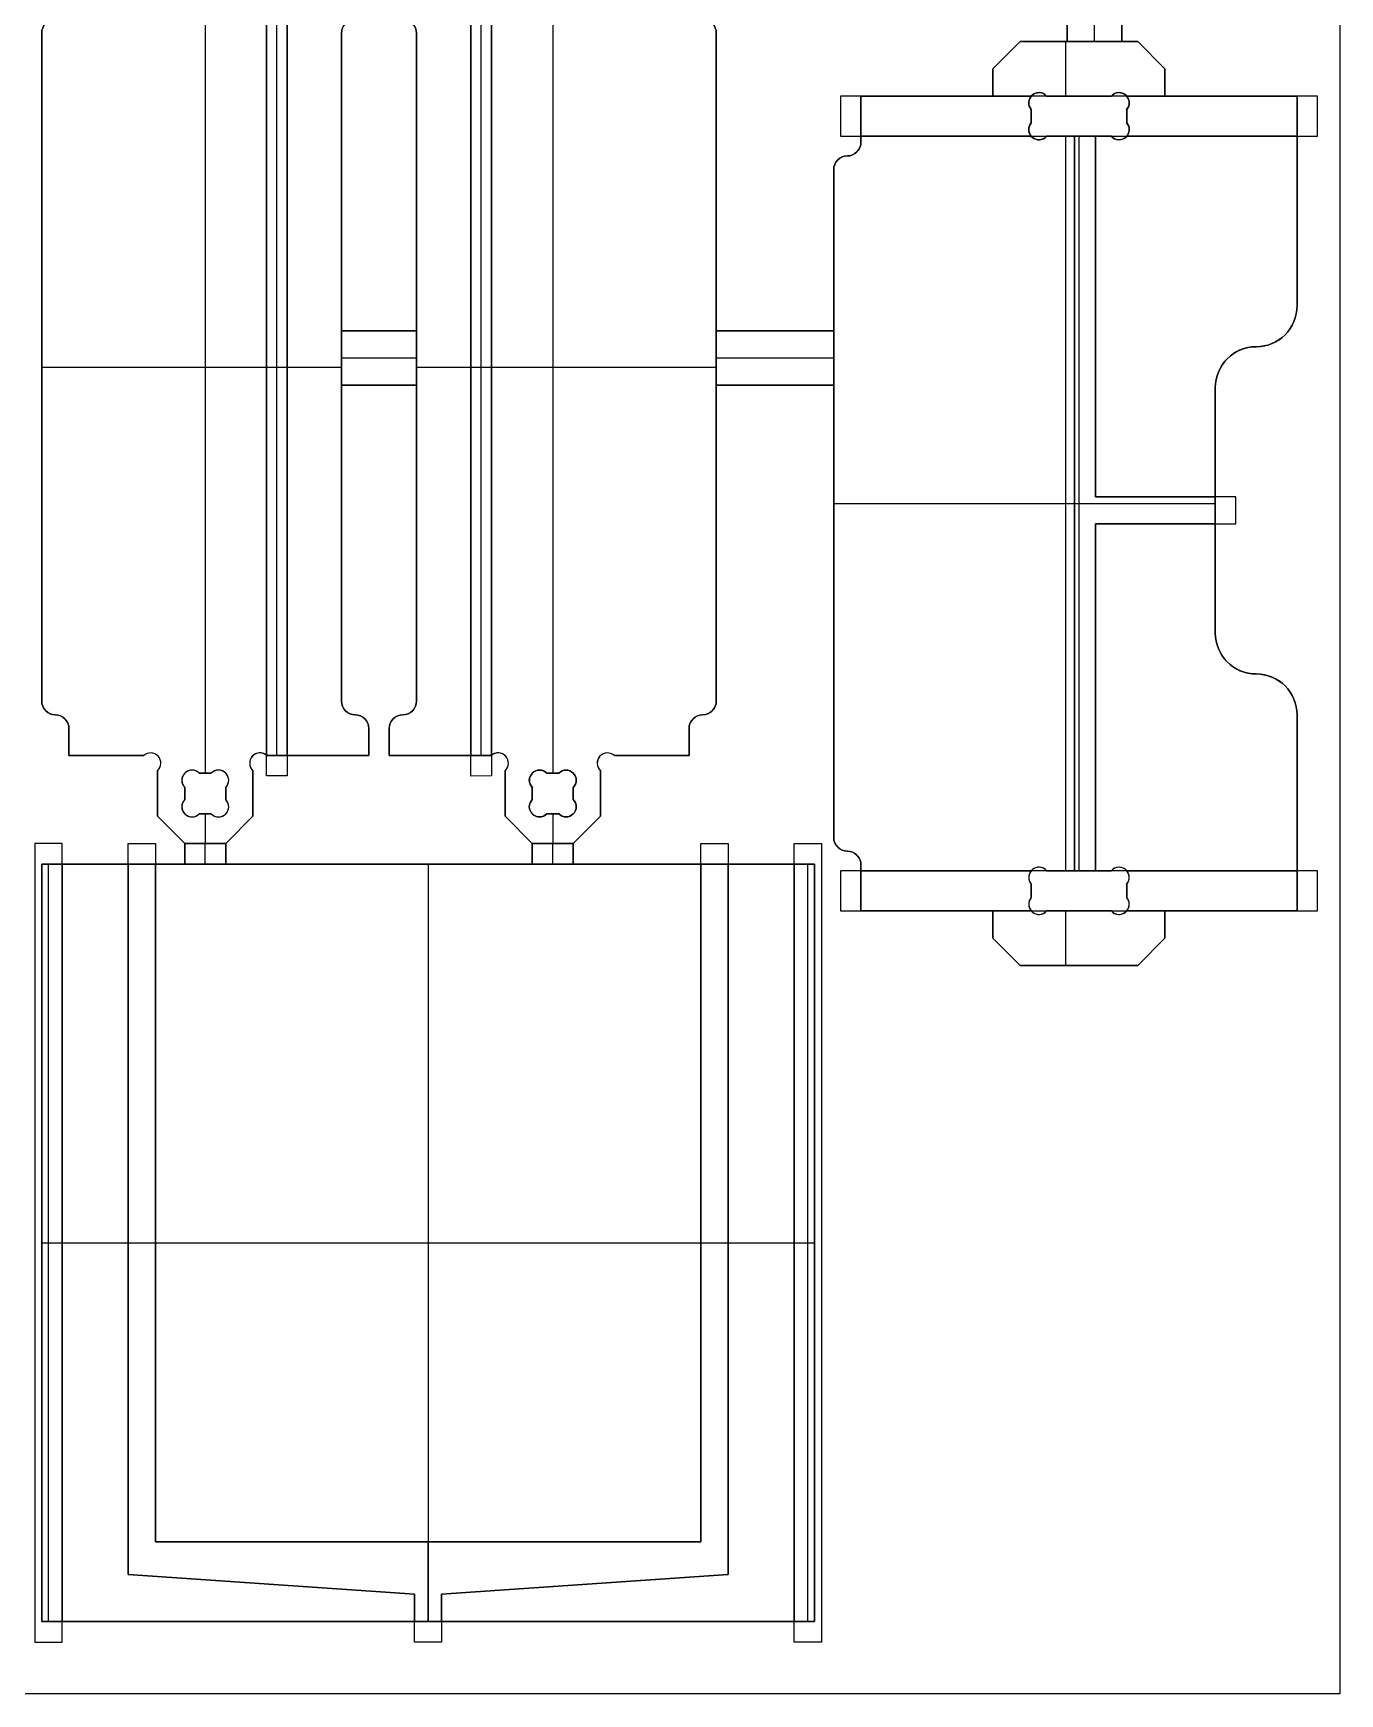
# Model space of a CAD drawing. Extents: x 0 to 96, y 0 to 48.
# Drawn here: x 72.03 to 96, y 0 to 30.46 of the extents above; entities that cross this region are included whole.
import ezdxf

# ---------------------------------------------------------------- set-up
doc = ezdxf.new("R2010")
doc.units = 0
doc.header["$MEASUREMENT"] = 0
for name, color, linetype in [('POCKETS_10_MM', 5, 'CONTINUOUS'), ('PROFILE_-_INSIDE', 30, 'CONTINUOUS'), ('PROFILE_-_OUTSIDE', 18, 'CONTINUOUS'), ('STOCK_PERIMETER', 1, 'CONTINUOUS'), ('TABS', 51, 'CONTINUOUS')]:
    doc.layers.add(name, color=color, linetype=linetype)

msp = doc.modelspace()

# ---------------------------------------------------------------- linework, layer by layer
at = {"layer": 'POCKETS_10_MM'}
for points in [[(76.687, 16.834), (76.313, 16.836), (76.313, 31.828), (76.687, 31.832)], [(80.437, 16.836), (80.062, 16.832), (80.062, 31.832), (80.437, 31.828)], [(94.091, 21.456), (94.091, 21.956), (91.516, 21.956), (91.516, 28.566), (95.591, 28.566), (95.591, 29.304), (86.841, 29.304), (86.841, 28.566), (91.136, 28.566), (91.136, 15.096), (86.841, 15.096), (86.841, 14.358), (95.591, 14.358), (95.591, 15.096), (91.516, 15.096), (91.516, 21.456)], [(72.062, 15.594), (72.062, 0.946), (72.562, 0.946), (72.562, 15.594)], [(79.524, 1.826), (79.524, 0.946), (79.024, 0.946), (79.024, 1.826), (73.775, 2.186), (73.775, 15.594), (74.275, 15.594), (74.275, 2.786), (84.28, 2.786), (84.28, 15.594), (84.78, 15.594), (84.78, 2.186)], [(86.493, 15.594), (86.493, 0.946), (85.993, 0.946), (85.993, 15.594)]]:
    msp.add_lwpolyline(points, close=True, dxfattribs=at)
at = {"layer": 'PROFILE_-_INSIDE'}
for points in [[(91.81, 28.566), (90.622, 28.566, -1), (90.341, 28.815), (90.341, 29.055, -1), (90.622, 29.304), (91.81, 29.304, -1), (92.091, 29.055), (92.091, 28.815, -1)], [(74.812, 16.402, 1), (75.078, 16.137), (75.297, 16.137, 1), (75.562, 16.402), (75.562, 16.622, 1), (75.297, 16.887), (75.078, 16.887, 1), (74.812, 16.622)], [(81.937, 16.402, -1), (81.672, 16.137), (81.453, 16.137, -1), (81.187, 16.402), (81.187, 16.622, -1), (81.453, 16.887), (81.672, 16.887, -1), (81.937, 16.622)], [(91.81, 15.096), (90.622, 15.096, 1), (90.341, 14.847), (90.341, 14.607, 1), (90.622, 14.358), (91.81, 14.358, 1), (92.091, 14.607), (92.091, 14.847, 1)]]:
    msp.add_lwpolyline(points, format="xyb", close=True, dxfattribs=at)
at = {"layer": 'PROFILE_-_OUTSIDE'}
for p, q in [((75.187, 31.777), (75.187, 16.887)), ((75.187, 31.777, 0.74), (75.187, 16.887, 0.74)), ((81.562, 31.777), (81.562, 16.887)), ((81.562, 31.777, 0.74), (81.562, 16.887, 0.74)), ((76.313, 31.453, 0.74), (76.313, 17.211, 0.74)), ((76.313, 31.453, 0.34), (76.313, 17.211, 0.34)), ((76.313, 17.211, 0.54), (76.313, 31.453, 0.54)), ((76.5, 17.207, 0.34), (76.5, 31.457, 0.34)), ((76.687, 17.207, 0.74), (76.687, 31.457, 0.74)), ((76.687, 17.207, 0.34), (76.687, 31.457, 0.34)), ((76.687, 31.457, 0.54), (76.687, 17.207, 0.54)), ((80.062, 31.457, 0.74), (80.062, 17.207, 0.74)), ((80.062, 31.457, 0.34), (80.062, 17.207, 0.34)), ((80.062, 17.207, 0.54), (80.062, 31.457, 0.54)), ((80.25, 17.207, 0.34), (80.25, 31.457, 0.34)), ((80.437, 17.211, 0.74), (80.437, 31.453, 0.74)), ((80.437, 17.211, 0.34), (80.437, 31.453, 0.34)), ((80.437, 31.453, 0.54), (80.437, 17.211, 0.54)), ((72.187, 18.207), (72.187, 30.457)), ((77.687, 30.457), (77.687, 18.207)), ((84.562, 18.207), (84.562, 30.457)), ((79.062, 30.457), (79.062, 30.457, 0.74)), ((79.062, 30.457), (79.062, 18.207)), ((89.638, 29.804), (90.138, 30.304)), ((89.638, 29.804, 0.74), (90.138, 30.304, 0.74)), ((90.138, 30.304, 0.37), (89.638, 29.804, 0.37)), ((89.638, 29.804), (90.138, 30.304)), ((90.138, 30.304), (92.293, 30.304)), ((90.138, 30.304, 0.74), (90.138, 30.304)), ((90.138, 30.304, 0.74), (92.293, 30.304, 0.74)), ((92.293, 30.304, 0.37), (90.138, 30.304, 0.37)), ((90.138, 30.304), (92.293, 30.304)), ((90.966, 30.304), (90.966, 29.304)), ((90.966, 30.304, 0.74), (90.966, 29.304, 0.74)), ((91.216, 30.304), (91.216, 30.304, 0.74)), ((92.293, 30.304), (92.793, 29.804)), ((92.293, 30.304, 0.74), (92.293, 30.304)), ((92.293, 30.304, 0.74), (92.793, 29.804, 0.74)), ((92.793, 29.804, 0.37), (92.293, 30.304, 0.37)), ((92.293, 30.304), (92.793, 29.804)), ((89.888, 30.054), (89.888, 30.054, 0.74)), ((92.543, 30.054), (92.543, 30.054, 0.74)), ((89.638, 29.304), (89.638, 29.804)), ((89.638, 29.304, 0.74), (89.638, 29.804, 0.74)), ((89.638, 29.804, 0.74), (89.638, 29.804)), ((89.638, 29.804, 0.37), (89.638, 29.304, 0.37)), ((89.638, 29.304), (89.638, 29.804)), ((89.638, 29.554), (89.638, 29.554, 0.74)), ((92.793, 29.804), (92.793, 29.304)), ((92.793, 29.804), (92.793, 29.804, 0.74)), ((92.793, 29.804, 0.74), (92.793, 29.304, 0.74)), ((92.793, 29.304, 0.37), (92.793, 29.804, 0.37)), ((92.793, 29.804), (92.793, 29.304)), ((92.793, 29.554), (92.793, 29.554, 0.74)), ((87.216, 29.304), (89.638, 29.304)), ((87.216, 29.304, 0.34), (87.216, 28.566, 0.34)), ((89.638, 29.304, 0.34), (87.216, 29.304, 0.34)), ((87.216, 29.304, 0.34), (87.216, 29.304)), ((87.216, 28.581), (87.216, 29.304)), ((87.216, 29.304), (89.638, 29.304)), ((88.427, 29.304), (88.427, 29.304, 0.34)), ((89.638, 29.304, 0.74), (89.638, 29.304, 0.34)), ((90.341, 29.304, 0.74), (89.638, 29.304, 0.74)), ((89.638, 29.304, 0.34), (89.638, 29.304)), ((90.341, 29.304, 0.34), (89.638, 29.304, 0.34)), ((89.638, 29.304, 0.54), (90.341, 29.304, 0.54)), ((90.341, 29.304, 0.34), (90.341, 29.304, 0.74)), ((90.357, 29.32), (90.357, 29.32, 0.74)), ((90.622, 29.304), (91.81, 29.304)), ((90.622, 29.304, 0.74), (90.622, 29.304, 0.34)), ((91.81, 29.304, 0.34), (90.622, 29.304, 0.34)), ((90.622, 29.304, 0.34), (90.622, 29.304)), ((91.81, 29.304, 0.74), (90.622, 29.304, 0.74)), ((91.81, 29.304, 0.5), (90.622, 29.304, 0.5)), ((91.216, 29.304, 0.34), (91.216, 29.304, 0.74)), ((91.216, 29.304), (91.216, 29.304, 0.34)), ((91.81, 29.304, 0.74), (91.81, 29.304, 0.34)), ((91.81, 29.304, 0.34), (91.81, 29.304)), ((92.075, 29.32), (92.075, 29.32, 0.74)), ((92.091, 29.304, 0.74), (92.091, 29.304, 0.34)), ((92.793, 29.304, 0.74), (92.091, 29.304, 0.74)), ((92.793, 29.304, 0.34), (92.091, 29.304, 0.34)), ((92.091, 29.304, 0.54), (92.793, 29.304, 0.54)), ((92.793, 29.304), (95.216, 29.304)), ((92.793, 29.304, 0.74), (92.793, 29.304, 0.34)), ((95.216, 29.304, 0.34), (92.793, 29.304, 0.34)), ((92.793, 29.304, 0.34), (92.793, 29.304)), ((92.793, 29.304), (95.216, 29.304)), ((94.005, 29.304), (94.005, 29.304, 0.34)), ((95.216, 28.566, 0.34), (95.216, 29.304, 0.34)), ((95.216, 29.304, 0.34), (95.216, 29.304)), ((95.216, 29.304), (95.216, 25.456)), ((90.341, 28.815), (90.341, 29.055)), ((90.341, 29.055, 0.34), (90.341, 28.815, 0.34)), ((90.341, 29.055, 0.34), (90.341, 29.055)), ((90.341, 28.935), (90.341, 28.935, 0.34)), ((92.091, 29.055), (92.091, 28.815)), ((92.091, 28.815, 0.34), (92.091, 29.055, 0.34)), ((92.091, 29.055, 0.34), (92.091, 29.055)), ((92.091, 28.935), (92.091, 28.935, 0.34)), ((90.341, 28.815, 0.34), (90.341, 28.815)), ((92.091, 28.815, 0.34), (92.091, 28.815)), ((87.216, 28.581), (87.216, 28.581, 0.34)), ((87.216, 28.456), (87.216, 28.581)), ((87.216, 28.566, 0.74), (87.216, 28.566, 0.34)), ((87.216, 28.566, 0.74), (90.341, 28.566, 0.74)), ((87.216, 28.566, 0.34), (90.341, 28.566, 0.34)), ((90.341, 28.566, 0.54), (87.216, 28.566, 0.54)), ((87.216, 28.456), (87.216, 28.456, 0.74)), ((88.988, 28.566, 0.74), (88.988, 28.566, 0.34)), ((90.341, 28.566, 0.74), (90.341, 28.566, 0.34)), ((90.357, 28.55), (90.357, 28.55, 0.74)), ((91.81, 28.566), (90.622, 28.566)), ((90.622, 28.566, 0.74), (90.622, 28.566, 0.34)), ((90.622, 28.566, 0.34), (90.622, 28.566)), ((90.622, 28.566, 0.74), (91.136, 28.566, 0.74)), ((90.622, 28.566, 0.34), (91.136, 28.566, 0.34)), ((90.622, 28.566, 0.5), (91.136, 28.566, 0.5)), ((90.966, 28.566), (90.966, 15.096)), ((90.966, 28.566, 0.74), (90.966, 15.096, 0.74)), ((91.136, 28.566, 0.34), (91.136, 15.096, 0.34)), ((91.136, 28.566, 0.74), (91.136, 15.096, 0.74)), ((91.136, 28.566, 0.34), (91.136, 28.566, 0.74)), ((91.136, 28.566, 0.34), (91.516, 28.566, 0.34)), ((91.136, 15.096, 0.54), (91.136, 28.566, 0.54)), ((91.216, 28.566), (91.216, 28.566, 0.34)), ((91.216, 15.096, 0.34), (91.216, 28.566, 0.34)), ((91.516, 28.566, 0.74), (91.81, 28.566, 0.74)), ((91.516, 21.956, 0.34), (91.516, 28.566, 0.34)), ((91.516, 21.956, 0.74), (91.516, 28.566, 0.74)), ((91.516, 28.566, 0.34), (91.516, 28.566, 0.74)), ((91.516, 28.566, 0.34), (91.81, 28.566, 0.34)), ((91.516, 28.566, 0.5), (91.81, 28.566, 0.5)), ((91.516, 28.566, 0.54), (91.516, 21.956, 0.54)), ((91.81, 28.566), (91.81, 28.566, 0.34)), ((91.81, 28.566, 0.34), (91.81, 28.566, 0.74)), ((92.075, 28.55), (92.075, 28.55, 0.74)), ((92.091, 28.566, 0.74), (95.216, 28.566, 0.74)), ((92.091, 28.566, 0.34), (92.091, 28.566, 0.74)), ((92.091, 28.566, 0.34), (95.216, 28.566, 0.34)), ((95.216, 28.566, 0.54), (92.091, 28.566, 0.54)), ((93.553, 28.566, 0.74), (93.553, 28.566, 0.34)), ((95.216, 28.566, 0.34), (95.216, 28.566, 0.74)), ((86.966, 28.206), (86.966, 28.206, 0.74)), ((86.716, 27.956), (86.716, 27.956, 0.74)), ((86.716, 15.706), (86.716, 27.956)), ((95.216, 25.456), (95.216, 25.456, 0.74)), ((91.516, 25.261, 0.74), (91.516, 25.261, 0.34)), ((94.466, 24.706), (94.466, 24.706, 0.74)), ((95.025, 24.956), (95.025, 24.956, 0.74)), ((72.187, 24.332), (77.687, 24.332)), ((72.187, 24.332, 0.74), (76.313, 24.332, 0.74)), ((76.313, 24.333, 0.34), (76.687, 24.333, 0.34)), ((76.313, 24.332, 0.74), (76.313, 24.332, 0.34)), ((76.687, 24.333, 0.74), (76.687, 24.333, 0.34)), ((76.687, 24.332, 0.74), (77.687, 24.332, 0.74)), ((79.062, 24.332), (84.562, 24.332)), ((79.062, 24.332, 0.74), (80.062, 24.332, 0.74)), ((80.062, 24.332, 0.74), (80.062, 24.332, 0.34)), ((80.062, 24.332, 0.34), (80.437, 24.332, 0.34)), ((80.437, 24.332, 0.74), (80.437, 24.332, 0.34)), ((80.437, 24.332, 0.74), (84.562, 24.332, 0.74)), ((93.716, 23.956), (93.716, 23.956, 0.74)), ((93.716, 23.956), (93.716, 19.456)), ((91.516, 21.956, 0.34), (91.516, 21.956, 0.74)), ((93.716, 21.956, 0.74), (91.516, 21.956, 0.74)), ((93.716, 21.956, 0.34), (91.516, 21.956, 0.34)), ((91.516, 21.956, 0.54), (93.716, 21.956, 0.54)), ((92.803, 21.956, 0.74), (92.803, 21.956, 0.34)), ((93.716, 21.956, 0.74), (93.716, 21.956, 0.34)), ((93.716, 21.456, 0.34), (93.716, 21.956, 0.34)), ((86.716, 21.831), (93.716, 21.831)), ((86.716, 21.831, 0.74), (91.136, 21.831, 0.74)), ((91.136, 21.831, 0.74), (91.136, 21.831, 0.34)), ((91.136, 21.831, 0.34), (93.716, 21.831, 0.34)), ((91.516, 15.096, 0.34), (91.516, 21.456, 0.34)), ((91.516, 21.456, 0.34), (91.516, 21.456, 0.74)), ((91.516, 21.456, 0.34), (93.716, 21.456, 0.34)), ((91.516, 15.096, 0.74), (91.516, 21.456, 0.74)), ((91.516, 21.456, 0.74), (93.716, 21.456, 0.74)), ((91.516, 21.456, 0.54), (91.516, 15.096, 0.54)), ((93.716, 21.456, 0.54), (91.516, 21.456, 0.54)), ((92.803, 21.456, 0.74), (92.803, 21.456, 0.34)), ((93.716, 21.456, 0.34), (93.716, 21.456, 0.74)), ((93.716, 19.456), (93.716, 19.456, 0.74)), ((94.466, 18.706), (94.466, 18.706, 0.74)), ((91.516, 18.276, 0.74), (91.516, 18.276, 0.34)), ((72.187, 18.207), (72.187, 18.207, 0.74)), ((77.687, 18.207), (77.687, 18.207, 0.74)), ((79.062, 18.207), (79.062, 18.207, 0.74)), ((84.562, 18.207), (84.562, 18.207, 0.74)), ((72.437, 17.957), (72.437, 17.957, 0.74)), ((72.687, 17.707), (72.687, 17.707, 0.74)), ((72.687, 17.207), (72.687, 17.707)), ((77.937, 17.957), (77.937, 17.957, 0.74)), ((78.187, 17.707), (78.187, 17.207)), ((78.187, 17.707), (78.187, 17.707, 0.74)), ((78.187, 17.707, 0.74), (78.187, 17.207, 0.74)), ((78.187, 17.207, 0.37), (78.187, 17.707, 0.37)), ((78.187, 17.707), (78.187, 17.207)), ((78.562, 17.207), (78.562, 17.707)), ((78.562, 17.707), (78.562, 17.707, 0.74)), ((78.562, 17.207, 0.74), (78.562, 17.707, 0.74)), ((78.562, 17.707, 0.37), (78.562, 17.207, 0.37)), ((78.562, 17.707), (78.562, 17.207)), ((78.812, 17.957), (78.812, 17.957, 0.74)), ((84.062, 17.707), (84.062, 17.707, 0.74)), ((84.062, 17.207), (84.062, 17.707)), ((84.312, 17.957), (84.312, 17.957, 0.74)), ((95.216, 17.956), (95.216, 17.956, 0.74)), ((95.216, 17.956), (95.216, 14.358)), ((78.187, 17.457), (78.187, 17.457, 0.74)), ((78.562, 17.457), (78.562, 17.457, 0.74)), ((74.058, 17.207), (72.687, 17.207)), ((74.058, 17.207, 0.74), (72.687, 17.207, 0.74)), ((72.687, 17.207, 0.74), (72.687, 17.207)), ((72.687, 17.207, 0.37), (74.058, 17.207, 0.37)), ((74.058, 17.207), (72.687, 17.207)), ((73.373, 17.207), (73.373, 17.207, 0.74)), ((74.058, 17.207, 0.74), (74.058, 17.207)), ((74.323, 17.197), (74.323, 17.197, 0.74)), ((76.052, 17.197), (76.052, 17.197, 0.74)), ((76.313, 17.211, 0.34), (76.313, 17.211, 0.74)), ((78.187, 17.207), (76.317, 17.207)), ((76.317, 17.207, 0.34), (76.687, 17.207, 0.34)), ((76.317, 17.207, 0.34), (76.317, 17.207)), ((78.187, 17.207), (76.317, 17.207)), ((78.187, 17.207, 0.74), (76.687, 17.207, 0.74)), ((76.687, 17.207, 0.74), (76.687, 17.207, 0.34)), ((76.687, 17.207, 0.37), (78.187, 17.207, 0.37)), ((77.252, 17.207), (77.252, 17.207, 0.74)), ((78.187, 17.207, 0.74), (78.187, 17.207)), ((80.433, 17.207), (78.562, 17.207)), ((78.562, 17.207, 0.74), (78.562, 17.207)), ((80.062, 17.207, 0.74), (78.562, 17.207, 0.74)), ((78.562, 17.207, 0.37), (80.062, 17.207, 0.37)), ((78.562, 17.207), (80.433, 17.207)), ((79.498, 17.207), (79.498, 17.207, 0.74)), ((80.062, 17.207, 0.34), (80.062, 17.207, 0.74)), ((80.062, 17.207, 0.34), (80.433, 17.207, 0.34)), ((80.433, 17.207, 0.34), (80.433, 17.207)), ((80.437, 17.211, 0.74), (80.437, 17.211, 0.34)), ((80.698, 17.197), (80.698, 17.197, 0.74)), ((82.427, 17.197), (82.427, 17.197, 0.74)), ((84.062, 17.207), (82.692, 17.207)), ((84.062, 17.207, 0.74), (82.692, 17.207, 0.74)), ((82.692, 17.207, 0.74), (82.692, 17.207)), ((82.692, 17.207, 0.37), (84.062, 17.207, 0.37)), ((82.692, 17.207), (84.062, 17.207)), ((83.377, 17.207), (83.377, 17.207, 0.74)), ((84.062, 17.207, 0.74), (84.062, 17.207)), ((74.312, 16.094), (74.312, 16.932)), ((74.312, 16.094, 0.74), (74.312, 16.932, 0.74)), ((74.312, 16.932, 0.74), (74.312, 16.932)), ((74.312, 16.932, 0.37), (74.312, 16.094, 0.37)), ((74.312, 16.094), (74.312, 16.932)), ((74.812, 16.887), (74.812, 16.887, 0.74)), ((75.078, 16.887), (75.297, 16.887)), ((75.297, 16.887, 0.74), (75.078, 16.887, 0.74)), ((75.078, 16.887, 0.74), (75.078, 16.887)), ((75.297, 16.887, 0.5), (75.078, 16.887, 0.5)), ((75.187, 16.887), (75.187, 16.887, 0.74)), ((75.297, 16.887, 0.74), (75.297, 16.887)), ((75.562, 16.887), (75.562, 16.887, 0.74)), ((76.062, 16.932), (76.062, 16.094)), ((76.062, 16.932, 0.74), (76.062, 16.094, 0.74)), ((76.062, 16.094, 0.37), (76.062, 16.932, 0.37)), ((76.062, 16.932), (76.062, 16.094)), ((76.062, 16.932, 0.74), (76.062, 16.932)), ((80.687, 16.094), (80.687, 16.932)), ((80.687, 16.094, 0.74), (80.687, 16.932, 0.74)), ((80.687, 16.932, 0.74), (80.687, 16.932)), ((80.687, 16.932, 0.37), (80.687, 16.094, 0.37)), ((80.687, 16.932), (80.687, 16.094)), ((81.187, 16.887), (81.187, 16.887, 0.74)), ((81.453, 16.887), (81.672, 16.887)), ((81.672, 16.887, 0.74), (81.453, 16.887, 0.74)), ((81.453, 16.887, 0.74), (81.453, 16.887)), ((81.672, 16.887, 0.5), (81.453, 16.887, 0.5)), ((81.562, 16.887), (81.562, 16.887, 0.74)), ((81.672, 16.887, 0.74), (81.672, 16.887)), ((81.937, 16.887), (81.937, 16.887, 0.74)), ((82.437, 16.932), (82.437, 16.094)), ((82.437, 16.932, 0.74), (82.437, 16.094, 0.74)), ((82.437, 16.094, 0.37), (82.437, 16.932, 0.37)), ((82.437, 16.094), (82.437, 16.932)), ((82.437, 16.932, 0.74), (82.437, 16.932)), ((74.312, 16.513), (74.312, 16.513, 0.74)), ((74.812, 16.402), (74.812, 16.622)), ((74.812, 16.622, 0.74), (74.812, 16.402, 0.74)), ((74.812, 16.622, 0.74), (74.812, 16.622)), ((74.812, 16.622, 0.5), (74.812, 16.402, 0.5)), ((74.812, 16.512), (74.812, 16.512, 0.74)), ((75.562, 16.622), (75.562, 16.402)), ((75.562, 16.402, 0.74), (75.562, 16.622, 0.74)), ((75.562, 16.622, 0.74), (75.562, 16.622)), ((75.562, 16.402, 0.5), (75.562, 16.622, 0.5)), ((75.562, 16.512), (75.562, 16.512, 0.74)), ((76.062, 16.513), (76.062, 16.513, 0.74)), ((80.687, 16.513), (80.687, 16.513, 0.74)), ((81.187, 16.402), (81.187, 16.622)), ((81.187, 16.622, 0.74), (81.187, 16.622)), ((81.187, 16.622, 0.5), (81.187, 16.402, 0.5)), ((81.187, 16.512), (81.187, 16.512, 0.74)), ((81.187, 16.622, 0.74), (81.187, 16.402, 0.74)), ((81.937, 16.622), (81.937, 16.402)), ((81.937, 16.402, 0.74), (81.937, 16.622, 0.74)), ((81.937, 16.622, 0.74), (81.937, 16.622)), ((81.937, 16.402, 0.5), (81.937, 16.622, 0.5)), ((81.937, 16.512), (81.937, 16.512, 0.74)), ((82.437, 16.513), (82.437, 16.513, 0.74)), ((74.812, 16.402), (74.812, 16.402, 0.74)), ((75.562, 16.402, 0.74), (75.562, 16.402)), ((81.187, 16.402, 0.74), (81.187, 16.402)), ((81.937, 16.402), (81.937, 16.402, 0.74)), ((74.812, 15.594), (74.312, 16.094)), ((74.812, 15.594, 0.74), (74.312, 16.094, 0.74)), ((74.312, 16.094, 0.74), (74.312, 16.094)), ((74.312, 16.094, 0.37), (74.812, 15.594, 0.37)), ((74.812, 15.594), (74.312, 16.094)), ((74.562, 15.844), (74.562, 15.844, 0.74)), ((74.812, 16.137), (74.812, 16.137, 0.74)), ((75.297, 16.137), (75.078, 16.137)), ((75.078, 16.137, 0.74), (75.297, 16.137, 0.74)), ((75.078, 16.137, 0.74), (75.078, 16.137)), ((75.078, 16.137, 0.5), (75.297, 16.137, 0.5)), ((75.187, 16.137), (75.187, 15.594)), ((75.187, 16.137, 0.74), (75.187, 15.594, 0.74)), ((75.187, 16.137), (75.187, 16.137, 0.74)), ((75.297, 16.137, 0.74), (75.297, 16.137)), ((75.562, 16.137), (75.562, 16.137, 0.74)), ((76.062, 16.094), (75.562, 15.594)), ((76.062, 16.094, 0.74), (75.562, 15.594, 0.74)), ((75.562, 15.594, 0.37), (76.062, 16.094, 0.37)), ((76.062, 16.094), (75.562, 15.594)), ((75.812, 15.844), (75.812, 15.844, 0.74)), ((76.062, 16.094, 0.74), (76.062, 16.094)), ((81.187, 15.594), (80.687, 16.094)), ((81.187, 15.594, 0.74), (80.687, 16.094, 0.74)), ((80.687, 16.094, 0.74), (80.687, 16.094)), ((80.687, 16.094, 0.37), (81.187, 15.594, 0.37)), ((80.687, 16.094), (81.187, 15.594)), ((80.937, 15.844), (80.937, 15.844, 0.74)), ((81.187, 16.137), (81.187, 16.137, 0.74)), ((81.672, 16.137), (81.453, 16.137)), ((81.453, 16.137, 0.74), (81.672, 16.137, 0.74)), ((81.453, 16.137, 0.74), (81.453, 16.137)), ((81.453, 16.137, 0.5), (81.672, 16.137, 0.5)), ((81.562, 16.137), (81.562, 15.594)), ((81.562, 16.137), (81.562, 16.137, 0.74)), ((81.562, 16.137, 0.74), (81.562, 15.594, 0.74)), ((81.672, 16.137, 0.74), (81.672, 16.137)), ((81.937, 16.137), (81.937, 16.137, 0.74)), ((82.437, 16.094), (81.937, 15.594)), ((82.437, 16.094, 0.74), (81.937, 15.594, 0.74)), ((81.937, 15.594, 0.37), (82.437, 16.094, 0.37)), ((81.937, 15.594), (82.437, 16.094)), ((82.188, 15.844), (82.188, 15.844, 0.74)), ((82.437, 16.094, 0.74), (82.437, 16.094)), ((75.562, 15.594), (74.812, 15.594)), ((75.562, 15.594, 0.74), (74.812, 15.594, 0.74)), ((74.812, 15.594, 0.74), (74.812, 15.594)), ((74.812, 15.594, 0.37), (75.562, 15.594, 0.37)), ((75.562, 15.594), (74.812, 15.594)), ((75.187, 15.594), (75.187, 15.594, 0.74)), ((75.562, 15.594, 0.74), (75.562, 15.594)), ((81.937, 15.594), (81.187, 15.594)), ((81.937, 15.594, 0.74), (81.187, 15.594, 0.74)), ((81.187, 15.594, 0.74), (81.187, 15.594)), ((81.187, 15.594, 0.37), (81.937, 15.594, 0.37)), ((81.187, 15.594), (81.937, 15.594)), ((81.562, 15.594), (81.562, 15.594, 0.74)), ((81.937, 15.594, 0.74), (81.937, 15.594)), ((86.716, 15.706), (86.716, 15.706, 0.74)), ((86.966, 15.456), (86.966, 15.456, 0.74)), ((72.192, 15.214), (86.362, 15.214)), ((72.192, 1.326), (72.192, 15.214)), ((72.192, 15.214), (72.192, 15.214, 0.34)), ((72.562, 15.214, 0.34), (72.192, 15.214, 0.34)), ((72.192, 15.214, 0.34), (72.192, 1.326, 0.34)), ((72.312, 1.326, 0.34), (72.312, 15.214, 0.34)), ((72.562, 15.214, 0.34), (72.562, 15.214, 0.74)), ((72.562, 1.326, 0.74), (72.562, 15.214, 0.74)), ((72.562, 15.214, 0.74), (73.775, 15.214, 0.74)), ((72.562, 1.326, 0.34), (72.562, 15.214, 0.34)), ((72.562, 15.214, 0.54), (72.562, 1.326, 0.54)), ((73.775, 15.214, 0.37), (72.562, 15.214, 0.37)), ((73.775, 15.214, 0.74), (73.775, 15.214, 0.34)), ((74.275, 15.214, 0.34), (73.775, 15.214, 0.34)), ((73.775, 15.214, 0.74), (73.775, 2.186, 0.74)), ((73.775, 15.214, 0.34), (73.775, 2.186, 0.34)), ((73.775, 2.186, 0.54), (73.775, 15.214, 0.54)), ((74.275, 2.786, 0.34), (74.275, 15.214, 0.34)), ((74.275, 15.214, 0.34), (74.275, 15.214, 0.74)), ((74.275, 2.786, 0.74), (74.275, 15.214, 0.74)), ((74.275, 15.214, 0.74), (84.28, 15.214, 0.74)), ((74.275, 15.214, 0.54), (74.275, 2.786, 0.54)), ((84.28, 15.214, 0.37), (74.275, 15.214, 0.37)), ((79.277, 15.214), (79.277, 1.326)), ((79.277, 15.214, 0.74), (79.277, 2.786, 0.74)), ((79.277, 15.214), (79.277, 15.214, 0.74)), ((84.28, 15.214, 0.74), (84.28, 15.214, 0.34)), ((84.78, 15.214, 0.34), (84.28, 15.214, 0.34)), ((84.28, 15.214, 0.74), (84.28, 2.786, 0.74)), ((84.28, 15.214, 0.34), (84.28, 2.786, 0.34)), ((84.28, 2.786, 0.54), (84.28, 15.214, 0.54)), ((84.78, 2.186, 0.34), (84.78, 15.214, 0.34)), ((84.78, 15.214, 0.34), (84.78, 15.214, 0.74)), ((84.78, 2.186, 0.74), (84.78, 15.214, 0.74)), ((84.78, 15.214, 0.74), (85.993, 15.214, 0.74)), ((84.78, 15.214, 0.54), (84.78, 2.186, 0.54)), ((85.993, 15.214, 0.37), (84.78, 15.214, 0.37)), ((85.993, 15.214, 0.74), (85.993, 15.214, 0.34)), ((86.362, 15.214, 0.34), (85.993, 15.214, 0.34)), ((85.993, 15.214, 0.74), (85.993, 1.326, 0.74)), ((85.993, 15.214, 0.34), (85.993, 1.326, 0.34)), ((85.993, 1.326, 0.54), (85.993, 15.214, 0.54)), ((86.243, 1.326, 0.34), (86.243, 15.214, 0.34)), ((86.362, 15.214), (86.362, 1.326)), ((86.362, 1.326, 0.34), (86.362, 15.214, 0.34)), ((86.362, 15.214, 0.34), (86.362, 15.214)), ((87.216, 15.206), (87.216, 15.206, 0.74)), ((87.216, 14.358), (87.216, 15.206)), ((87.216, 15.096, 0.34), (87.216, 15.096, 0.74)), ((87.216, 15.096, 0.34), (87.216, 14.358, 0.34)), ((90.341, 15.096, 0.74), (87.216, 15.096, 0.74)), ((90.341, 15.096, 0.34), (87.216, 15.096, 0.34)), ((87.216, 15.096, 0.54), (90.341, 15.096, 0.54)), ((88.988, 15.096, 0.74), (88.988, 15.096, 0.34)), ((90.341, 15.096, 0.34), (90.341, 15.096, 0.74)), ((90.357, 15.112), (90.357, 15.112, 0.74)), ((90.622, 15.096), (91.81, 15.096)), ((90.622, 15.096, 0.74), (90.622, 15.096, 0.34)), ((91.136, 15.096, 0.74), (90.622, 15.096, 0.74)), ((91.136, 15.096, 0.34), (90.622, 15.096, 0.34)), ((90.622, 15.096, 0.34), (90.622, 15.096)), ((91.136, 15.096, 0.5), (90.622, 15.096, 0.5)), ((91.136, 15.096, 0.34), (91.136, 15.096, 0.74)), ((91.516, 15.096, 0.34), (91.136, 15.096, 0.34)), ((91.216, 15.096), (91.216, 15.096, 0.34)), ((91.81, 15.096, 0.34), (91.516, 15.096, 0.34)), ((91.516, 15.096, 0.34), (91.516, 15.096, 0.74)), ((91.81, 15.096, 0.74), (91.516, 15.096, 0.74)), ((91.81, 15.096, 0.5), (91.516, 15.096, 0.5)), ((91.81, 15.096), (91.81, 15.096, 0.34)), ((91.81, 15.096, 0.34), (91.81, 15.096, 0.74)), ((92.075, 15.112), (92.075, 15.112, 0.74)), ((95.216, 15.096, 0.74), (92.091, 15.096, 0.74)), ((92.091, 15.096, 0.74), (92.091, 15.096, 0.34)), ((95.216, 15.096, 0.34), (92.091, 15.096, 0.34)), ((92.091, 15.096, 0.54), (95.216, 15.096, 0.54)), ((93.553, 15.096, 0.74), (93.553, 15.096, 0.34)), ((95.216, 15.096, 0.74), (95.216, 15.096, 0.34)), ((95.216, 14.358, 0.34), (95.216, 15.096, 0.34)), ((90.341, 14.607), (90.341, 14.847)), ((90.341, 14.847, 0.34), (90.341, 14.607, 0.34)), ((90.341, 14.847, 0.34), (90.341, 14.847)), ((90.341, 14.727), (90.341, 14.727, 0.34)), ((92.091, 14.847), (92.091, 14.607)), ((92.091, 14.607, 0.34), (92.091, 14.847, 0.34)), ((92.091, 14.847, 0.34), (92.091, 14.847)), ((92.091, 14.727), (92.091, 14.727, 0.34)), ((89.638, 14.358), (87.216, 14.358)), ((87.216, 14.358, 0.34), (89.638, 14.358, 0.34)), ((87.216, 14.358, 0.34), (87.216, 14.358)), ((89.638, 14.358), (87.216, 14.358)), ((88.427, 14.358), (88.427, 14.358, 0.34)), ((89.638, 13.858), (89.638, 14.358)), ((89.638, 13.858, 0.74), (89.638, 14.358, 0.74)), ((89.638, 14.358, 0.74), (89.638, 14.358, 0.34)), ((89.638, 14.358, 0.34), (89.638, 14.358)), ((89.638, 14.358, 0.74), (90.341, 14.358, 0.74)), ((89.638, 14.358, 0.34), (90.341, 14.358, 0.34)), ((89.638, 14.358, 0.37), (89.638, 13.858, 0.37)), ((90.341, 14.358, 0.54), (89.638, 14.358, 0.54)), ((89.638, 13.858), (89.638, 14.358)), ((90.341, 14.607, 0.34), (90.341, 14.607)), ((90.341, 14.358, 0.74), (90.341, 14.358, 0.34)), ((90.357, 14.342), (90.357, 14.342, 0.74)), ((91.81, 14.358), (90.622, 14.358)), ((90.622, 14.358, 0.74), (91.81, 14.358, 0.74)), ((90.622, 14.358, 0.74), (90.622, 14.358, 0.34)), ((90.622, 14.358, 0.34), (91.81, 14.358, 0.34)), ((90.622, 14.358, 0.34), (90.622, 14.358)), ((90.622, 14.358, 0.5), (91.81, 14.358, 0.5)), ((90.966, 14.358), (90.966, 13.358)), ((90.966, 14.358, 0.74), (90.966, 13.358, 0.74)), ((91.216, 14.358, 0.34), (91.216, 14.358, 0.74)), ((91.216, 14.358), (91.216, 14.358, 0.34)), ((91.81, 14.358, 0.74), (91.81, 14.358, 0.34)), ((91.81, 14.358, 0.34), (91.81, 14.358)), ((92.075, 14.342), (92.075, 14.342, 0.74)), ((92.091, 14.607, 0.34), (92.091, 14.607)), ((92.091, 14.358, 0.34), (92.091, 14.358, 0.74)), ((92.091, 14.358, 0.74), (92.793, 14.358, 0.74)), ((92.091, 14.358, 0.34), (92.793, 14.358, 0.34)), ((92.793, 14.358, 0.54), (92.091, 14.358, 0.54)), ((92.793, 14.358), (92.793, 13.858)), ((95.216, 14.358), (92.793, 14.358)), ((92.793, 14.358, 0.74), (92.793, 14.358, 0.34)), ((92.793, 14.358, 0.74), (92.793, 13.858, 0.74)), ((92.793, 14.358, 0.34), (95.216, 14.358, 0.34)), ((92.793, 14.358, 0.34), (92.793, 14.358)), ((92.793, 13.858, 0.37), (92.793, 14.358, 0.37)), ((95.216, 14.358), (92.793, 14.358)), ((92.793, 14.358), (92.793, 13.858)), ((94.005, 14.358), (94.005, 14.358, 0.34)), ((95.216, 14.358, 0.34), (95.216, 14.358)), ((89.638, 14.108), (89.638, 14.108, 0.74)), ((92.793, 14.108), (92.793, 14.108, 0.74)), ((90.138, 13.358), (89.638, 13.858)), ((90.138, 13.358, 0.74), (89.638, 13.858, 0.74)), ((89.638, 13.858, 0.74), (89.638, 13.858)), ((89.638, 13.858, 0.37), (90.138, 13.358, 0.37)), ((90.138, 13.358), (89.638, 13.858)), ((92.793, 13.858), (92.293, 13.358)), ((92.793, 13.858, 0.74), (92.293, 13.358, 0.74)), ((92.293, 13.358, 0.37), (92.793, 13.858, 0.37)), ((92.793, 13.858), (92.293, 13.358)), ((92.793, 13.858, 0.74), (92.793, 13.858)), ((89.888, 13.608), (89.888, 13.608, 0.74)), ((92.543, 13.608), (92.543, 13.608, 0.74)), ((92.293, 13.358), (90.138, 13.358)), ((92.293, 13.358, 0.74), (90.138, 13.358, 0.74)), ((90.138, 13.358, 0.74), (90.138, 13.358)), ((90.138, 13.358, 0.37), (92.293, 13.358, 0.37)), ((92.293, 13.358), (90.138, 13.358)), ((91.216, 13.358), (91.216, 13.358, 0.74)), ((92.293, 13.358, 0.74), (92.293, 13.358)), ((74.275, 9.19, 0.74), (74.275, 9.19, 0.34)), ((84.28, 9.19, 0.74), (84.28, 9.19, 0.34)), ((72.192, 8.27), (86.362, 8.27)), ((72.192, 8.27, 0.34), (72.562, 8.27, 0.34)), ((72.192, 8.27), (72.192, 8.27, 0.34)), ((72.562, 8.27, 0.74), (72.562, 8.27, 0.34)), ((72.562, 8.27, 0.74), (73.775, 8.27, 0.74)), ((73.775, 8.27, 0.34), (74.275, 8.27, 0.34)), ((74.275, 8.27, 0.74), (84.28, 8.27, 0.74)), ((84.28, 8.27, 0.34), (84.78, 8.27, 0.34)), ((84.78, 8.27, 0.74), (85.993, 8.27, 0.74)), ((85.993, 8.27, 0.74), (85.993, 8.27, 0.34)), ((85.993, 8.27, 0.34), (86.362, 8.27, 0.34)), ((86.362, 8.27), (86.362, 8.27, 0.34)), ((73.775, 2.786, 0.74), (73.775, 2.786, 0.34)), ((84.28, 2.786, 0.34), (74.275, 2.786, 0.34)), ((74.275, 2.786, 0.34), (74.275, 2.786, 0.74)), ((84.28, 2.786, 0.74), (74.275, 2.786, 0.74)), ((74.275, 2.786, 0.54), (84.28, 2.786, 0.54)), ((79.277, 2.786, 0.74), (79.277, 2.786, 0.34)), ((79.277, 1.326, 0.34), (79.277, 2.786, 0.34)), ((84.28, 2.786, 0.34), (84.28, 2.786, 0.74)), ((84.78, 2.786, 0.74), (84.78, 2.786, 0.34)), ((73.775, 2.186, 0.74), (79.024, 1.826, 0.74)), ((73.775, 2.186, 0.34), (73.775, 2.186, 0.74)), ((73.775, 2.186, 0.34), (79.024, 1.826, 0.34)), ((79.024, 1.826, 0.54), (73.775, 2.186, 0.54)), ((79.524, 1.826, 0.74), (84.78, 2.186, 0.74)), ((79.524, 1.826, 0.34), (84.78, 2.186, 0.34)), ((84.78, 2.186, 0.54), (79.524, 1.826, 0.54)), ((84.78, 2.186, 0.34), (84.78, 2.186, 0.74)), ((76.4, 2.006, 0.74), (76.4, 2.006, 0.34)), ((82.152, 2.006, 0.74), (82.152, 2.006, 0.34)), ((79.024, 1.826, 0.34), (79.024, 1.826, 0.74)), ((79.024, 1.826, 0.34), (79.024, 1.326, 0.34)), ((79.024, 1.826, 0.74), (79.024, 1.326, 0.74)), ((79.024, 1.326, 0.54), (79.024, 1.826, 0.54)), ((79.524, 1.826, 0.74), (79.524, 1.826, 0.34)), ((79.524, 1.326, 0.74), (79.524, 1.826, 0.74)), ((79.524, 1.326, 0.34), (79.524, 1.826, 0.34)), ((79.524, 1.826, 0.54), (79.524, 1.326, 0.54)), ((86.362, 1.326), (72.192, 1.326)), ((72.192, 1.326, 0.34), (72.562, 1.326, 0.34)), ((72.192, 1.326, 0.34), (72.192, 1.326)), ((72.562, 1.326, 0.74), (72.562, 1.326, 0.34)), ((79.024, 1.326, 0.74), (72.562, 1.326, 0.74)), ((72.562, 1.326, 0.37), (79.024, 1.326, 0.37)), ((79.024, 1.386, 0.74), (79.024, 1.386, 0.34)), ((79.024, 1.326, 0.34), (79.024, 1.326, 0.74)), ((79.024, 1.326, 0.34), (79.524, 1.326, 0.34)), ((79.277, 1.326), (79.277, 1.326, 0.34)), ((79.524, 1.386, 0.74), (79.524, 1.386, 0.34)), ((85.993, 1.326, 0.74), (79.524, 1.326, 0.74)), ((79.524, 1.326, 0.74), (79.524, 1.326, 0.34)), ((79.524, 1.326, 0.37), (85.993, 1.326, 0.37)), ((85.993, 1.326, 0.34), (85.993, 1.326, 0.74)), ((85.993, 1.326, 0.34), (86.362, 1.326, 0.34)), ((86.362, 1.326, 0.34), (86.362, 1.326))]:
    msp.add_line(p, q, dxfattribs=at)
for points in [[(72.687, 17.207), (72.687, 17.707, 0.414214), (72.437, 17.957, -0.414214), (72.187, 18.207), (72.187, 30.457, -0.414214), (72.437, 30.707, 0.414214), (72.687, 30.957), (72.687, 31.457)], [(72.687, 17.207), (72.687, 17.707, 0.414214), (72.437, 17.957, -0.414214), (72.187, 18.207), (72.187, 30.457, -0.414214), (72.437, 30.707, 0.414214), (72.687, 30.957), (72.687, 31.457)], [(72.687, 31.457), (72.687, 30.957, -0.414214), (72.437, 30.707, 0.414214), (72.187, 30.457), (72.187, 18.207, 0.414214), (72.437, 17.957, -0.414214), (72.687, 17.707), (72.687, 17.207)], [(78.187, 31.457), (78.187, 30.957, -0.414214), (77.937, 30.707, 0.414214), (77.687, 30.457), (77.687, 18.207, 0.414214), (77.937, 17.957, -0.414214), (78.187, 17.707)], [(78.187, 31.457), (78.187, 30.957, -0.414214), (77.937, 30.707, 0.414214), (77.687, 30.457), (77.687, 18.207, 0.414214), (77.937, 17.957, -0.414214), (78.187, 17.707)], [(78.187, 17.707, 0.414214), (77.937, 17.957, -0.414214), (77.687, 18.207), (77.687, 30.457, -0.414214), (77.937, 30.707, 0.414214), (78.187, 30.957), (78.187, 31.457)], [(78.562, 17.707, -0.414214), (78.812, 17.957, 0.414214), (79.062, 18.207), (79.062, 30.457, 0.414214), (78.812, 30.707, -0.414214), (78.562, 30.957), (78.562, 31.457)], [(78.562, 17.707, -0.414214), (78.812, 17.957, 0.414214), (79.062, 18.207), (79.062, 30.457, 0.414214), (78.812, 30.707, -0.414214), (78.562, 30.957), (78.562, 31.457)], [(78.562, 31.457), (78.562, 30.957, 0.414214), (78.812, 30.707, -0.414214), (79.062, 30.457), (79.062, 18.207, -0.414214), (78.812, 17.957, 0.414214), (78.562, 17.707)], [(84.062, 31.457), (84.062, 30.957, 0.414214), (84.312, 30.707, -0.414214), (84.562, 30.457), (84.562, 18.207, -0.414214), (84.312, 17.957, 0.414214), (84.062, 17.707), (84.062, 17.207)], [(84.062, 31.457), (84.062, 30.957, 0.414214), (84.312, 30.707, -0.414214), (84.562, 30.457), (84.562, 18.207, -0.414214), (84.312, 17.957, 0.414214), (84.062, 17.707), (84.062, 17.207)], [(84.062, 17.207), (84.062, 17.707, -0.414214), (84.312, 17.957, 0.414214), (84.562, 18.207), (84.562, 30.457, 0.414214), (84.312, 30.707, -0.414214), (84.062, 30.957), (84.062, 31.457)], [(87.216, 14.358), (87.216, 15.206, 0.414214), (86.966, 15.456, -0.414214), (86.716, 15.706), (86.716, 27.956, -0.414214), (86.966, 28.206, 0.414214), (87.216, 28.456), (87.216, 29.304)], [(95.216, 29.304), (95.216, 25.456, -0.414214), (94.466, 24.706, 0.414214), (93.716, 23.956), (93.716, 19.456, 0.414214), (94.466, 18.706, -0.414214), (95.216, 17.956), (95.216, 14.358)], [(87.216, 15.096), (87.216, 15.206, 0.414214), (86.966, 15.456, -0.414214), (86.716, 15.706), (86.716, 27.956, -0.414214), (86.966, 28.206, 0.414214), (87.216, 28.456), (87.216, 28.566)], [(87.216, 28.566), (87.216, 28.456, -0.414214), (86.966, 28.206, 0.414214), (86.716, 27.956), (86.716, 15.706, 0.414214), (86.966, 15.456, -0.414214), (87.216, 15.206), (87.216, 15.096)], [(93.716, 21.956), (93.716, 23.956, -0.414214), (94.466, 24.706, 0.414214), (95.216, 25.456), (95.216, 28.566)], [(93.716, 21.456), (93.716, 19.456, 0.414214), (94.466, 18.706, -0.414214), (95.216, 17.956), (95.216, 15.096)], [(95.216, 15.096), (95.216, 17.956, 0.414214), (94.466, 18.706, -0.414214), (93.716, 19.456), (93.716, 21.456)]]:
    msp.add_lwpolyline(points, format="xyb", dxfattribs=at)
at = {"layer": 'PROFILE_-_OUTSIDE', "extrusion": (-0.002597, -9.50259e-17, 0.999997)}
msp.add_lwpolyline([(95.217, 28.566), (95.217, 25.456, -0.414214), (94.467, 24.706, 0.414214), (93.717, 23.956), (93.717, 21.956)], format="xyb", dxfattribs=at)
at = {"layer": 'PROFILE_-_OUTSIDE'}
msp.add_lwpolyline([(72.192, 15.214), (72.192, 1.326), (86.362, 1.326), (86.362, 15.214)], close=True, dxfattribs=at)
for centre, radius, start, end in [((90.481, 29.18), 0.187, 41.511, 221.511), ((90.481, 29.18, 0.34), 0.188, 138.489, 221.511), ((90.481, 29.18, 0.74), 0.187, 41.511, 138.489), ((90.481, 29.18, 0.5), 0.187, 41.511, 138.489), ((91.95, 29.18), 0.187, 318.489, 138.489), ((91.95, 29.18, 0.74), 0.187, 41.511, 138.489), ((91.95, 29.18, 0.5), 0.187, 41.511, 138.489), ((91.95, 29.18, 0.34), 0.188, 318.489, 41.511), ((90.481, 28.69), 0.188, 138.489, 318.489), ((90.481, 28.69, 0.34), 0.188, 138.489, 221.4792), ((91.95, 28.69), 0.187, 221.511, 41.511), ((91.95, 28.69, 0.34), 0.188, 318.489, 41.511), ((86.966, 28.456), 0.25, 270, 0), ((90.481, 28.69, 0.74), 0.187, 221.4792, 318.489), ((90.481, 28.69, 0.5), 0.188, 221.4792, 318.489), ((91.95, 28.69, 0.74), 0.188, 221.511, 318.489), ((91.95, 28.69, 0.5), 0.188, 221.511, 318.489), ((86.966, 27.956), 0.25, 90, 180), ((94.466, 25.456), 0.75, 270, 360), ((94.466, 23.956), 0.75, 90, 180), ((94.466, 19.456), 0.75, 180, 270), ((94.466, 17.956), 0.75, 0, 90), ((72.437, 18.207), 0.25, 180, 270), ((77.937, 18.207), 0.25, 180, 270), ((78.812, 18.207), 0.25, 270, 360), ((84.312, 18.207), 0.25, 270, 0), ((72.437, 17.707), 0.25, 0, 90), ((77.937, 17.707), 0.25, 360, 90), ((78.812, 17.707), 0.25, 90, 180), ((84.312, 17.707), 0.25, 90, 180), ((74.185, 17.069), 0.188, 312.7385, 132.7385), ((74.185, 17.069, 0.74), 0.188, 312.7385, 132.7385), ((74.185, 17.069, 0.37), 0.188, 312.7385, 132.7385), ((74.185, 17.069), 0.188, 312.7385, 132.7385), ((76.19, 17.069), 0.188, 47.2615, 227.2615), ((76.19, 17.069, 0.74), 0.188, 49.0875, 227.2615), ((76.19, 17.069, 0.37), 0.188, 49.0875, 227.2615), ((76.19, 17.069), 0.188, 47.2615, 227.2615), ((76.19, 17.069, 0.34), 0.188, 47.2615, 49.0875), ((80.56, 17.069), 0.188, 312.7385, 132.7385), ((80.56, 17.069), 0.188, 312.7385, 132.7385), ((80.56, 17.069, 0.34), 0.188, 130.9125, 132.7385), ((80.56, 17.069, 0.74), 0.188, 312.7385, 130.9125), ((80.56, 17.069, 0.37), 0.188, 312.7385, 130.9125), ((82.565, 17.069), 0.187, 47.2615, 227.2615), ((82.565, 17.069, 0.74), 0.187, 47.2615, 227.2615), ((82.565, 17.069, 0.37), 0.188, 47.2615, 227.2615), ((82.565, 17.069), 0.188, 47.2615, 227.2615), ((74.945, 16.754), 0.188, 45, 225), ((74.945, 16.754, 0.74), 0.187, 45, 225), ((74.945, 16.754, 0.5), 0.188, 45, 225), ((75.43, 16.754), 0.188, 315, 135), ((75.43, 16.754, 0.74), 0.187, 315, 135), ((75.43, 16.754, 0.5), 0.188, 315, 135), ((81.32, 16.754), 0.187, 45, 225), ((81.32, 16.754, 0.74), 0.187, 45, 225), ((81.32, 16.754, 0.5), 0.188, 45, 225), ((81.805, 16.754), 0.187, 315, 135), ((81.805, 16.754, 0.74), 0.188, 315, 135), ((81.805, 16.754, 0.5), 0.188, 315, 135), ((74.945, 16.27), 0.188, 135, 315), ((74.945, 16.27, 0.74), 0.188, 135, 315), ((74.945, 16.27, 0.5), 0.187, 135, 315), ((75.43, 16.27), 0.188, 225, 45), ((75.43, 16.27, 0.74), 0.188, 225, 45), ((75.43, 16.27, 0.5), 0.188, 225, 45), ((81.32, 16.27), 0.188, 135, 315), ((81.32, 16.27, 0.74), 0.188, 135, 315), ((81.32, 16.27, 0.5), 0.188, 135, 315), ((81.805, 16.27), 0.188, 225, 45), ((81.805, 16.27, 0.74), 0.188, 225, 45), ((81.805, 16.27, 0.5), 0.188, 225, 45), ((86.966, 15.706), 0.25, 180, 270), ((86.966, 15.206), 0.25, 360, 90), ((90.481, 14.972), 0.188, 41.511, 221.511), ((90.481, 14.972, 0.34), 0.188, 138.5208, 221.511), ((90.481, 14.972, 0.74), 0.188, 41.511, 138.5208), ((90.481, 14.972, 0.5), 0.188, 41.511, 138.5208), ((91.95, 14.972), 0.187, 318.489, 138.489), ((91.95, 14.972, 0.74), 0.188, 41.511, 138.489), ((91.95, 14.972, 0.5), 0.188, 41.511, 138.489), ((91.95, 14.972, 0.34), 0.188, 318.489, 41.511), ((90.481, 14.482), 0.188, 138.489, 318.489), ((90.481, 14.482, 0.34), 0.187, 138.489, 221.511), ((90.481, 14.482, 0.74), 0.187, 221.511, 318.489), ((90.481, 14.482, 0.5), 0.187, 221.511, 318.489), ((91.95, 14.482), 0.188, 221.511, 41.511), ((91.95, 14.482, 0.74), 0.187, 221.511, 318.489), ((91.95, 14.482, 0.5), 0.187, 221.511, 318.489), ((91.95, 14.482, 0.34), 0.188, 318.489, 41.511)]:
    msp.add_arc(centre, radius, start, end, dxfattribs=at)
at = {"layer": 'STOCK_PERIMETER'}
msp.add_lwpolyline([(0, 0), (0, 48), (96, 48), (96, 0)], close=True, dxfattribs=at)
at = {"layer": 'TABS'}
for p, q in [((91, 30.679), (91, 30.304)), ((91, 30.679, 0.15), (91, 30.304, 0.15)), ((91, 30.304, 0.075), (91, 30.679, 0.075)), ((91.5, 30.304), (91.5, 30.679)), ((91.5, 30.304, 0.15), (91.5, 30.679, 0.15)), ((92, 30.304), (92, 30.679)), ((92, 30.304, 0.15), (92, 30.679, 0.15)), ((92, 30.679, 0.075), (92, 30.304, 0.075)), ((91, 30.304), (92, 30.304)), ((91, 30.304, 0.15), (91, 30.304)), ((91, 30.304, 0.15), (92, 30.304, 0.15)), ((91.216, 30.304), (91.216, 30.304, 0.15)), ((92, 30.304), (92, 30.304, 0.15)), ((79.062, 25), (77.687, 25)), ((79.062, 25, 0.15), (77.687, 25, 0.15)), ((77.687, 25), (77.687, 24)), ((77.687, 25, 0.15), (77.687, 24, 0.15)), ((77.687, 25, 0.15), (77.687, 25)), ((77.687, 25, 0.075), (79.062, 25, 0.075)), ((79.062, 24), (79.062, 25)), ((79.062, 25), (79.062, 25, 0.15)), ((79.062, 24, 0.15), (79.062, 25, 0.15)), ((86.716, 25), (84.562, 25)), ((86.716, 25, 0.15), (84.562, 25, 0.15)), ((84.562, 25), (84.562, 24)), ((84.562, 25, 0.15), (84.562, 25)), ((84.562, 25, 0.15), (84.562, 24, 0.15)), ((84.562, 25, 0.075), (86.716, 25, 0.075)), ((86.716, 24), (86.716, 25)), ((86.716, 25), (86.716, 25, 0.15)), ((86.716, 24, 0.15), (86.716, 25, 0.15)), ((77.687, 24.5), (79.062, 24.5)), ((77.687, 24.5, 0.15), (79.062, 24.5, 0.15)), ((84.562, 24.5), (86.716, 24.5)), ((84.562, 24.5, 0.15), (86.716, 24.5, 0.15)), ((77.687, 24), (77.687, 24, 0.15)), ((77.687, 24), (79.062, 24)), ((77.687, 24, 0.15), (79.062, 24, 0.15)), ((79.062, 24, 0.075), (77.687, 24, 0.075)), ((79.062, 24, 0.15), (79.062, 24)), ((84.562, 24), (84.562, 24, 0.15)), ((84.562, 24), (86.716, 24)), ((84.562, 24, 0.15), (86.716, 24, 0.15)), ((86.716, 24, 0.075), (84.562, 24, 0.075)), ((86.716, 24, 0.15), (86.716, 24)), ((74.812, 15.594), (74.812, 15.214)), ((75.562, 15.594), (74.812, 15.594)), ((74.812, 15.594, 0.15), (74.812, 15.594)), ((74.812, 15.594, 0.15), (74.812, 15.214, 0.15)), ((75.562, 15.594, 0.15), (74.812, 15.594, 0.15)), ((74.812, 15.214, 0.075), (74.812, 15.594, 0.075)), ((74.812, 15.594, 0.075), (75.562, 15.594, 0.075)), ((75.187, 15.214), (75.187, 15.594)), ((75.187, 15.594), (75.187, 15.594, 0.15)), ((75.187, 15.214, 0.15), (75.187, 15.594, 0.15)), ((75.562, 15.594, 0.15), (75.562, 15.594)), ((75.562, 15.214), (75.562, 15.594)), ((75.562, 15.214, 0.15), (75.562, 15.594, 0.15)), ((75.562, 15.594, 0.075), (75.562, 15.214, 0.075)), ((81.187, 15.594), (81.187, 15.214)), ((81.937, 15.594), (81.187, 15.594)), ((81.187, 15.594, 0.15), (81.187, 15.594)), ((81.187, 15.594, 0.15), (81.187, 15.214, 0.15)), ((81.937, 15.594, 0.15), (81.187, 15.594, 0.15)), ((81.187, 15.214, 0.075), (81.187, 15.594, 0.075)), ((81.187, 15.594, 0.075), (81.937, 15.594, 0.075)), ((81.562, 15.214), (81.562, 15.594)), ((81.562, 15.594), (81.562, 15.594, 0.15)), ((81.562, 15.214, 0.15), (81.562, 15.594, 0.15)), ((81.937, 15.594, 0.15), (81.937, 15.594)), ((81.937, 15.214), (81.937, 15.594)), ((81.937, 15.214, 0.15), (81.937, 15.594, 0.15)), ((81.937, 15.594, 0.075), (81.937, 15.214, 0.075)), ((74.812, 15.214), (75.562, 15.214)), ((74.812, 15.214, 0.15), (74.812, 15.214)), ((74.812, 15.214, 0.15), (75.562, 15.214, 0.15)), ((75.562, 15.214), (75.562, 15.214, 0.15)), ((81.187, 15.214), (81.937, 15.214)), ((81.187, 15.214, 0.15), (81.187, 15.214)), ((81.187, 15.214, 0.15), (81.937, 15.214, 0.15)), ((81.937, 15.214), (81.937, 15.214, 0.15))]:
    msp.add_line(p, q, dxfattribs=at)

doc.saveas('drawing.dxf')
